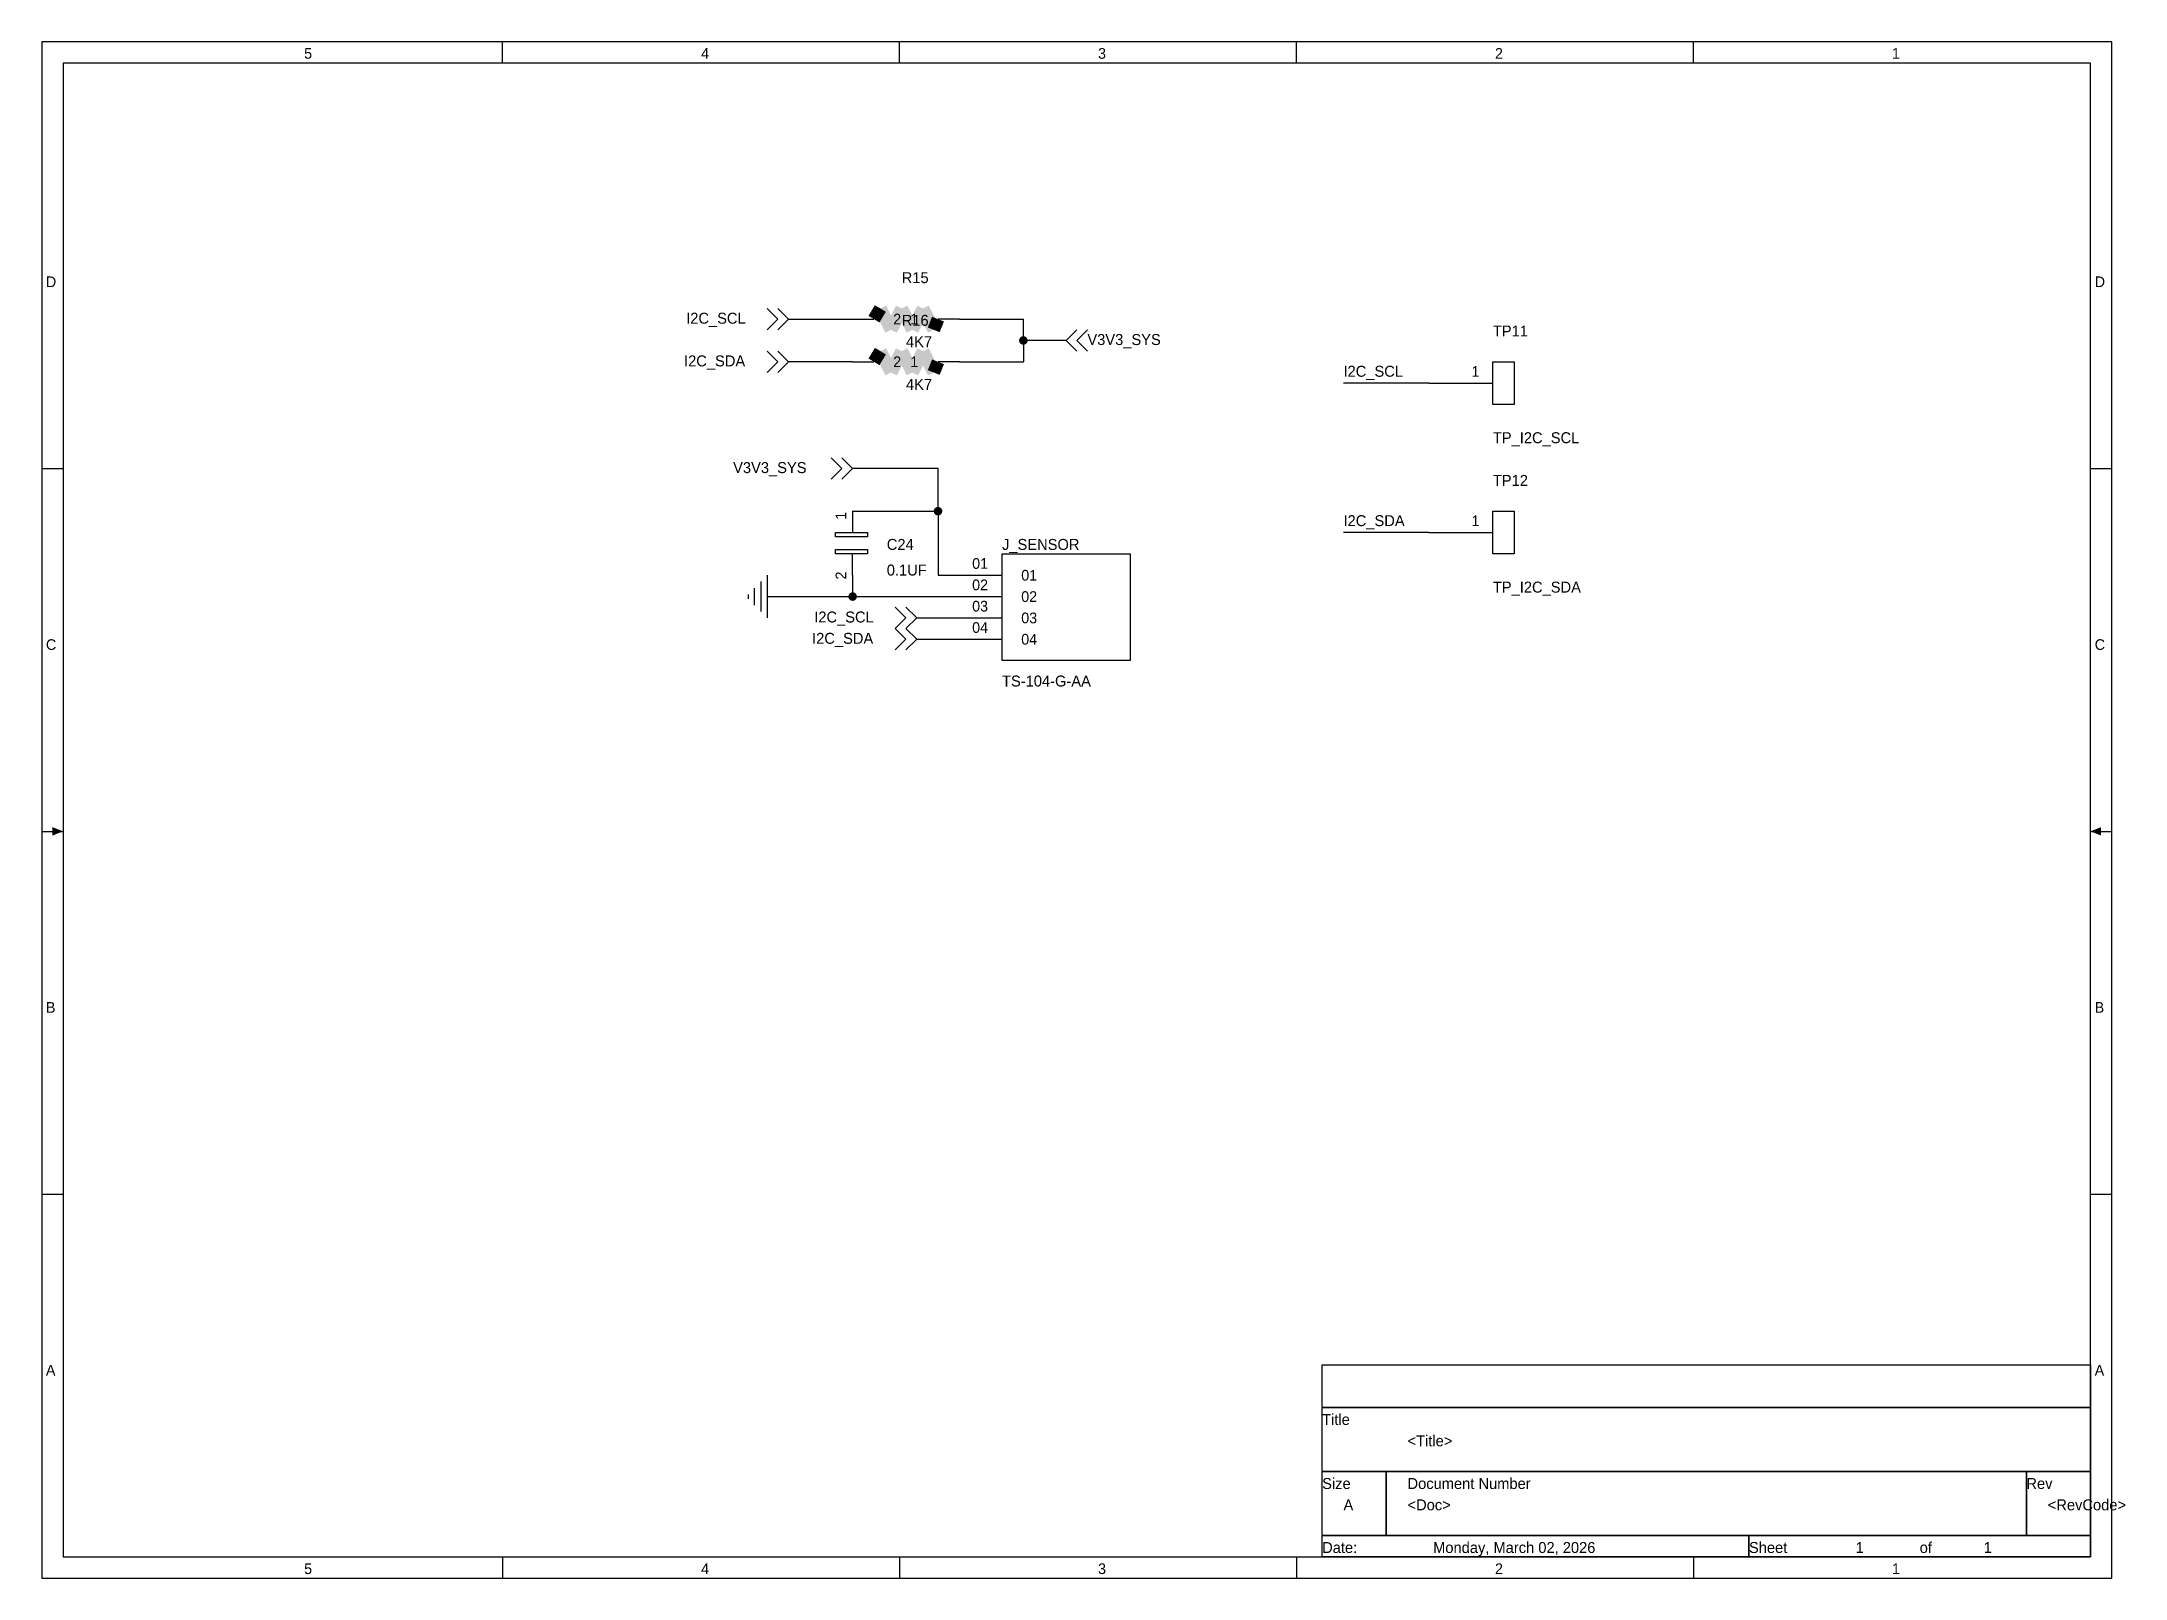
# Model space of a CAD drawing. Extents: x -0.1 to 9.66, y 0.1 to 7.3.
import ezdxf

# ---------------------------------------------------------------- set-up
doc = ezdxf.new("R2010")
doc.units = 0

msp = doc.modelspace()

# ---------------------------------------------------------------- linework, layer by layer
at = {"layer": 'PARTS'}
for p, q in [((3.7, 6), (3.8, 6)), ((4.2, 6), (4.1, 6)), ((3.7, 5.8), (3.8, 5.8)), ((4.2, 5.8), (4.1, 5.8)), ((6.4, 5.7), (6.7, 5.7)), ((3.7, 5.1), (3.7, 5)), ((6.4, 5), (6.7, 5)), ((3.7, 4.8), (3.7, 4.9)), ((4.2, 4.8), (4.4, 4.8)), ((4.2, 4.7), (4.4, 4.7)), ((4.2, 4.6), (4.4, 4.6)), ((4.2, 4.5), (4.4, 4.5))]:
    msp.add_line(p, q, dxfattribs=at)
at = {"layer": 'PARTS', "const_width": 0.06}
for points in [[(3.8, 6), (3.83, 6.05)], [(3.83, 6.05), (3.88, 5.95)], [(3.88, 5.95), (3.93, 6.05)], [(3.93, 6.05), (3.98, 5.95)], [(3.98, 5.95), (4.03, 6.05)], [(4.03, 6.05), (4.08, 5.95)], [(4.08, 5.95), (4.1, 6)], [(3.8, 5.8), (3.83, 5.85)], [(3.83, 5.85), (3.88, 5.75)], [(3.88, 5.75), (3.93, 5.85)], [(3.93, 5.85), (3.98, 5.75)], [(3.98, 5.75), (4.03, 5.85)], [(4.03, 5.85), (4.08, 5.75)], [(4.08, 5.75), (4.1, 5.8)]]:
    msp.add_lwpolyline(points, dxfattribs=at)
at = {"layer": 'PARTS'}
for points in [[(3.35, 6), (3.3, 6.05)], [(3.35, 6), (3.3, 5.95)], [(3.4, 6), (3.35, 6.05)], [(3.4, 6), (3.35, 5.95)], [(4.7, 5.9), (4.75, 5.95)], [(4.7, 5.9), (4.75, 5.85)], [(4.75, 5.9), (4.8, 5.95)], [(4.75, 5.9), (4.8, 5.85)], [(3.35, 5.8), (3.3, 5.85)], [(3.35, 5.8), (3.3, 5.75)], [(3.4, 5.8), (3.35, 5.85)], [(3.4, 5.8), (3.35, 5.75)], [(3.65, 5.3), (3.6, 5.35)], [(3.65, 5.3), (3.6, 5.25)], [(3.7, 5.3), (3.65, 5.35)], [(3.7, 5.3), (3.65, 5.25)], [(3.7, 5), (3.7, 5)], [(3.7, 4.9), (3.7, 4.9)], [(4.4, 4.4), (4.4, 4.9)], [(4.4, 4.9), (5, 4.9)], [(5, 4.9), (5, 4.4)], [(3.3, 4.8), (3.3, 4.6)], [(4.4, 4.8), (4.4, 4.8)], [(3.21, 4.71), (3.21, 4.69)], [(3.24, 4.66), (3.24, 4.74)], [(3.27, 4.77), (3.27, 4.63)], [(4.4, 4.7), (4.4, 4.7)], [(3.95, 4.6), (3.9, 4.65)], [(3.95, 4.6), (3.9, 4.55)], [(4, 4.6), (3.95, 4.65)], [(4, 4.6), (3.95, 4.55)], [(4.4, 4.6), (4.4, 4.6)], [(3.95, 4.5), (3.9, 4.55)], [(3.95, 4.5), (3.9, 4.45)], [(4, 4.5), (3.95, 4.55)], [(4, 4.5), (3.95, 4.45)], [(4.4, 4.5), (4.4, 4.5)], [(5, 4.4), (4.4, 4.4)]]:
    msp.add_lwpolyline(points, dxfattribs=at)
for points in [[(6.7, 5.8), (6.8, 5.8), (6.8, 5.6), (6.7, 5.6)], [(6.7, 5.1), (6.8, 5.1), (6.8, 4.9), (6.7, 4.9)], [(3.62, 5), (3.77, 5), (3.77, 4.98), (3.62, 4.98)], [(3.62, 4.92), (3.77, 4.92), (3.77, 4.9), (3.62, 4.9)]]:
    msp.add_lwpolyline(points, close=True, dxfattribs=at)
at = {"layer": 'TITLE'}
for points in [[(-0.1, 0.1), (9.6, 0.1), (9.6, 7.3), (-0.1, 7.3)], [(0, 0.2), (9.5, 0.2), (9.5, 7.2), (0, 7.2)], [(5.9, 1.1), (9.5, 1.1), (9.5, 0.9), (5.9, 0.9)], [(5.9, 0.9), (9.5, 0.9), (9.5, 0.6), (5.9, 0.6)], [(5.9, 0.6), (6.2, 0.6), (6.2, 0.3), (5.9, 0.3)], [(6.2, 0.6), (9.2, 0.6), (9.2, 0.3), (6.2, 0.3)], [(9.2, 0.6), (9.5, 0.6), (9.5, 0.3), (9.2, 0.3)], [(5.9, 0.3), (7.9, 0.3), (7.9, 0.2), (5.9, 0.2)], [(7.9, 0.3), (9.5, 0.3), (9.5, 0.2), (7.9, 0.2)]]:
    msp.add_lwpolyline(points, close=True, dxfattribs=at)
for points in [[(2.06, 7.2), (2.06, 7.3)], [(3.92, 7.2), (3.92, 7.3)], [(5.78, 7.2), (5.78, 7.3)], [(7.64, 7.2), (7.64, 7.3)], [(-0.1, 5.3), (0, 5.3)], [(9.5, 5.3), (9.6, 5.3)], [(-0.1, 3.6), (0, 3.6)], [(9.5, 3.6), (9.6, 3.6)], [(-0.1, 1.9), (0, 1.9)], [(9.5, 1.9), (9.6, 1.9)], [(2.06, 0.2), (2.06, 0.1)], [(3.92, 0.2), (3.92, 0.1)], [(5.78, 0.2), (5.78, 0.1)], [(7.64, 0.2), (7.64, 0.1)]]:
    msp.add_lwpolyline(points, dxfattribs=at)
for points in [[(0, 3.6), (-0.05, 3.62), (-0.05, 3.58), (-0.05, 3.6)], [(0, 3.6), (-0.05, 3.62), (-0.05, 3.58), (-0.05, 3.6)], [(0, 3.6), (-0.05, 3.62), (-0.05, 3.58), (-0.05, 3.6)], [(9.5, 3.6), (9.55, 3.62), (9.55, 3.58), (9.55, 3.6)], [(9.5, 3.6), (9.55, 3.62), (9.55, 3.58), (9.55, 3.6)], [(9.5, 3.6), (9.55, 3.62), (9.55, 3.58), (9.55, 3.6)]]:
    msp.add_solid(points, dxfattribs=at)
at = {"layer": 'WIRE'}
for points in [[(3.4, 6), (3.7, 6)], [(4.2, 6), (4.5, 6)], [(4.5, 5.9), (4.5, 6)], [(4.7, 5.9), (4.5, 5.9)], [(4.5, 5.9), (4.5, 5.8)], [(3.7, 5.8), (3.4, 5.8)], [(4.2, 5.8), (4.5, 5.8)], [(6.4, 5.7), (6, 5.7)], [(4.1, 5.3), (3.7, 5.3)], [(4.1, 5.1), (4.1, 5.3)], [(3.7, 5.1), (4.1, 5.1)], [(4.1, 5.1), (4.1, 4.8)], [(6.4, 5), (6, 5)], [(3.7, 4.8), (3.7, 4.7)], [(4.1, 4.8), (4.2, 4.8)], [(3.3, 4.7), (3.7, 4.7)], [(3.7, 4.7), (4.2, 4.7)], [(4, 4.6), (4.2, 4.6)], [(4, 4.5), (4.2, 4.5)]]:
    msp.add_lwpolyline(points, dxfattribs=at)
at = {"layer": 'WIRE', "const_width": 0.02}
for points in [[(4.49, 5.9, 1), (4.51, 5.9, 1)], [(4.09, 5.1, 1), (4.11, 5.1, 1)], [(3.69, 4.7, 1), (3.71, 4.7, 1)]]:
    msp.add_lwpolyline(points, format="xyb", close=True, dxfattribs=at)

# ---------------------------------------------------------------- texts
at = {"layer": 'PARTS'}
for s, p in [('2', (3.89, 5.975)), ('1', (3.97, 5.975)), ('2', (3.89, 5.775)), ('1', (3.97, 5.775)), ('1', (6.6, 5.73)), ('1', (6.6, 5.03)), ('01', (4.26, 4.83)), ('01', (4.49, 4.775)), ('02', (4.26, 4.73)), ('02', (4.49, 4.675)), ('03', (4.26, 4.63)), ('03', (4.49, 4.575)), ('04', (4.26, 4.53)), ('04', (4.49, 4.475))]:
    msp.add_text(s, height=0.05, dxfattribs=at).set_placement(p)
for s, p in [('1', (3.67, 5.06)), ('2', (3.67, 4.78))]:
    msp.add_text(s, height=0.05, rotation=90, dxfattribs=at).set_placement(p)
at = {"layer": 'PARTTEXT'}
for s, p in [('R15', (3.93, 6.1686)), ('I2C_SCL', (2.92, 5.9786)), ('R16', (3.93, 5.9686)), ('TP11', (6.7, 5.9186)), ('4K7', (3.95, 5.8686)), ('V3V3_SYS', (4.8, 5.8786)), ('I2C_SDA', (2.91, 5.7786)), ('4K7', (3.95, 5.6686)), ('TP_I2C_SCL', (6.7, 5.4186)), ('V3V3_SYS', (3.14, 5.2786)), ('TP12', (6.7, 5.2186)), ('C24', (3.86, 4.9186)), ('J_SENSOR', (4.4, 4.9186)), ('0.1UF', (3.86, 4.7986)), ('TP_I2C_SDA', (6.7, 4.7186)), ('I2C_SCL', (3.52, 4.5786)), ('I2C_SDA', (3.51, 4.4786)), ('TS-104-G-AA', (4.4, 4.2786)), ('Title', (5.9, 0.8186)), ('Size', (5.9, 0.5186)), ('Document Number', (6.3, 0.5186)), ('Rev', (9.2, 0.5186)), ('Date:', (5.9, 0.2186)), ('Sheet', (7.9, 0.2186)), ('of', (8.7, 0.2186))]:
    msp.add_text(s, height=0.0514, dxfattribs=at).set_placement(p)
at = {"layer": 'TITLE'}
for s, height, p in [('5', 0.05, (1.13, 7.22)), ('4', 0.05, (2.99, 7.22)), ('3', 0.05, (4.85, 7.22)), ('2', 0.05, (6.71, 7.22)), ('1', 0.05, (8.57, 7.22)), ('D', 0.05, (-0.08, 6.15)), ('D', 0.05, (9.52, 6.15)), ('C', 0.05, (-0.08, 4.45)), ('C', 0.05, (9.52, 4.45)), ('B', 0.05, (-0.08, 2.75)), ('B', 0.05, (9.52, 2.75)), ('A', 0.05, (-0.08, 1.05)), ('A', 0.05, (9.52, 1.05)), ('<Title>', 0.0514, (6.3, 0.7186)), ('A', 0.0514, (6, 0.4186)), ('<Doc>', 0.0514, (6.3, 0.4186)), ('<RevCode>', 0.0514, (9.3, 0.4186)), ('Monday, March 02, 2026', 0.0514, (6.42, 0.2186)), ('1', 0.0514, (8.4, 0.2186)), ('1', 0.0514, (9, 0.2186)), ('5', 0.05, (1.13, 0.12)), ('4', 0.05, (2.99, 0.12)), ('3', 0.05, (4.85, 0.12)), ('2', 0.05, (6.71, 0.12)), ('1', 0.05, (8.57, 0.12))]:
    msp.add_text(s, height=height, dxfattribs=at).set_placement(p)
at = {"layer": 'WIRETEXT'}
for s, p in [('I2C_SCL', (6, 5.73)), ('I2C_SDA', (6, 5.03))]:
    msp.add_text(s, height=0.0514, dxfattribs=at).set_placement(p)

doc.saveas('drawing.dxf')
